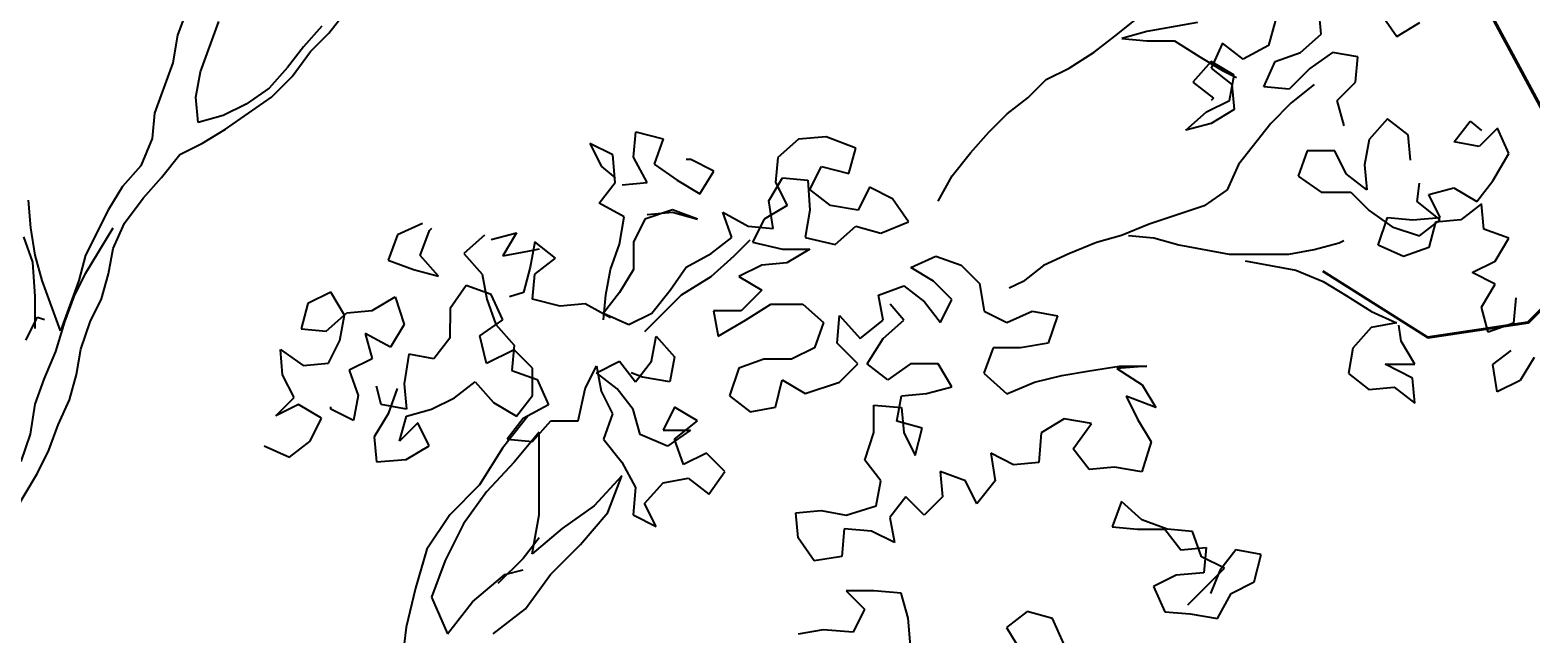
# Model space of a CAD drawing. Header units: millimetres. Extents: x 684983 to 685377, y 990360 to 990509.
# Drawn here: x 685056.784 to 685057.729, y 990435.059 to 990435.439 of the extents above; entities that cross this region are included whole.
import ezdxf

# ---------------------------------------------------------------- set-up
doc = ezdxf.new("R2010")
doc.units = ezdxf.units.MM
doc.layers.add('GRID LEVELS', color=7, linetype='Continuous', lineweight=13)
doc.layers.add('TEAK', color=7, linetype='Continuous')
doc.styles.get("Standard").update_dxf_attribs({"font": 'RomanS'})

# ---------------------------------------------------------------- blocks, each defined once
blk = doc.blocks.new('A$C25655A80')
at = {"color": 62}
for p, q in [((0.24563, 1.59361), (0.2591, 1.61091)), ((0.18604, 1.60328), (0.18218, 1.59271)), ((0.57535, 1.59235), (0.58497, 1.60003)), ((0.66187, 1.59323), (0.66092, 1.60381)), ((0.68687, 1.60186), (0.69359, 1.59224)), ((0.19178, 1.57732), (0.19949, 1.59846)), ((0.24275, 1.5965), (0.23505, 1.58786)), ((0.23793, 1.58593), (0.24563, 1.59361)), ((0.58881, 1.59426), (0.57824, 1.59139)), ((0.60997, 1.59809), (0.58881, 1.59426)), ((0.64265, 1.59902), (0.63976, 1.58845)), ((0.65321, 1.58555), (0.66187, 1.59323)), ((0.69359, 1.59224), (0.70321, 1.598)), ((0.18218, 1.59271), (0.18025, 1.58118)), ((0.23505, 1.58786), (0.22831, 1.57921)), ((0.5667, 1.58563), (0.57535, 1.59235)), ((0.57824, 1.59139), (0.58881, 1.59042)), ((0.58881, 1.59042), (0.60035, 1.59041)), ((0.60035, 1.59041), (0.61092, 1.58367)), ((0.62053, 1.58943), (0.61572, 1.57886)), ((0.62918, 1.58269), (0.62053, 1.58943)), ((0.63976, 1.58845), (0.62918, 1.58269)), ((0.18025, 1.58118), (0.17254, 1.56004)), ((0.23023, 1.57536), (0.23793, 1.58593)), ((0.55612, 1.57891), (0.5667, 1.58563)), ((0.61572, 1.58174), (0.60802, 1.57309)), ((0.61092, 1.58367), (0.62052, 1.57789)), ((0.62533, 1.57596), (0.61572, 1.58174)), ((0.63782, 1.57114), (0.64264, 1.58171)), ((0.64264, 1.58171), (0.65321, 1.58555)), ((0.66667, 1.58554), (0.65705, 1.57882)), ((0.67724, 1.58361), (0.66667, 1.58554)), ((0.67627, 1.57303), (0.67724, 1.58361)), ((0.18985, 1.56675), (0.19178, 1.57732)), ((0.22831, 1.57921), (0.22061, 1.57057)), ((0.22157, 1.56672), (0.23023, 1.57536)), ((0.5388, 1.56643), (0.5465, 1.57411)), ((0.5465, 1.57411), (0.55612, 1.57891)), ((0.61572, 1.57886), (0.62436, 1.57212)), ((0.62052, 1.57789), (0.62629, 1.575)), ((0.6234, 1.56539), (0.62533, 1.57596)), ((0.65705, 1.57882), (0.64839, 1.57017)), ((0.22061, 1.57057), (0.211, 1.56385)), ((0.60802, 1.57309), (0.61667, 1.56636)), ((0.62436, 1.57212), (0.62531, 1.56154)), ((0.64839, 1.57017), (0.63782, 1.57114)), ((0.65897, 1.57209), (0.64935, 1.56441)), ((0.66858, 1.56535), (0.67627, 1.57303)), ((0.1908, 1.55617), (0.18985, 1.56675)), ((0.211, 1.56385), (0.20138, 1.55905)), ((0.20233, 1.55328), (0.22157, 1.56672)), ((0.53014, 1.55971), (0.5388, 1.56643)), ((0.61378, 1.56059), (0.6234, 1.56539)), ((0.61667, 1.56636), (0.6157, 1.5654)), ((0.62531, 1.56154), (0.6157, 1.55578)), ((0.64935, 1.56441), (0.64069, 1.55576)), ((0.67145, 1.55477), (0.66858, 1.56535)), ((0.17254, 1.56004), (0.17157, 1.54946)), ((0.20138, 1.55905), (0.1908, 1.55617)), ((0.52245, 1.55202), (0.53014, 1.55971)), ((0.60512, 1.55291), (0.61378, 1.56059)), ((0.6157, 1.55578), (0.60512, 1.55291)), ((0.64069, 1.55576), (0.62722, 1.53847)), ((0.68972, 1.55764), (0.68202, 1.54899)), ((0.69836, 1.5509), (0.68972, 1.55764)), ((0.71759, 1.548), (0.72432, 1.55665)), ((0.72432, 1.55665), (0.72913, 1.5528)), ((0.17157, 1.54946), (0.16675, 1.53793)), ((0.19272, 1.54752), (0.20233, 1.55328)), ((0.37343, 1.54159), (0.37441, 1.55216)), ((0.37441, 1.55216), (0.38594, 1.54927)), ((0.38594, 1.54927), (0.38208, 1.53869)), ((0.44266, 1.54921), (0.434, 1.54153)), ((0.45419, 1.55016), (0.44266, 1.54921)), ((0.46668, 1.54535), (0.45419, 1.55016)), ((0.51475, 1.54338), (0.52245, 1.55202)), ((0.68202, 1.54899), (0.68009, 1.53842)), ((0.69932, 1.54033), (0.69836, 1.5509)), ((0.73586, 1.55375), (0.72816, 1.54607)), ((0.74065, 1.54317), (0.73586, 1.55375)), ((0.1754, 1.53312), (0.1831, 1.54272)), ((0.1831, 1.54272), (0.19272, 1.54752)), ((0.35518, 1.54737), (0.35997, 1.53775)), ((0.36478, 1.54256), (0.35518, 1.54737)), ((0.36573, 1.53102), (0.36478, 1.54256)), ((0.46379, 1.53477), (0.46668, 1.54535)), ((0.50705, 1.53377), (0.51475, 1.54338)), ((0.65606, 1.54421), (0.65221, 1.53364)), ((0.6676, 1.5442), (0.65606, 1.54421)), ((0.67239, 1.53458), (0.6676, 1.5442)), ((0.72816, 1.54607), (0.71759, 1.548)), ((0.73391, 1.53164), (0.74065, 1.54317)), ((0.16675, 1.53793), (0.15905, 1.52929)), ((0.35997, 1.53775), (0.36574, 1.53294)), ((0.37919, 1.53101), (0.37343, 1.54159)), ((0.38208, 1.53869), (0.39169, 1.53196)), ((0.39747, 1.5406), (0.39554, 1.54061)), ((0.40708, 1.53579), (0.39747, 1.5406)), ((0.434, 1.54153), (0.43303, 1.53096)), ((0.44744, 1.52806), (0.45226, 1.53767)), ((0.45226, 1.53767), (0.46379, 1.53477)), ((0.62722, 1.53847), (0.6224, 1.5279)), ((0.68009, 1.53842), (0.68104, 1.52785)), ((0.1677, 1.52447), (0.1754, 1.53312)), ((0.359, 1.52237), (0.36573, 1.53102)), ((0.36862, 1.53006), (0.37919, 1.53101)), ((0.39169, 1.53196), (0.4013, 1.52618)), ((0.4013, 1.52618), (0.40708, 1.53579)), ((0.43014, 1.52327), (0.43591, 1.53288)), ((0.43303, 1.53096), (0.43782, 1.52134)), ((0.43591, 1.53288), (0.44649, 1.53191)), ((0.44649, 1.53191), (0.44743, 1.51941)), ((0.50127, 1.5232), (0.50705, 1.53377)), ((0.65221, 1.53364), (0.66181, 1.5269)), ((0.68104, 1.52785), (0.67239, 1.53458)), ((0.70218, 1.52302), (0.70315, 1.53071)), ((0.72718, 1.523), (0.73391, 1.53164)), ((0.12059, 1.51202), (0.11963, 1.52355)), ((0.15905, 1.52929), (0.15328, 1.51968)), ((0.16, 1.5139), (0.1677, 1.52447)), ((0.45609, 1.52132), (0.44744, 1.52806)), ((0.47244, 1.529), (0.46762, 1.51939)), ((0.48205, 1.52418), (0.47244, 1.529)), ((0.48877, 1.51456), (0.48205, 1.52418)), ((0.6224, 1.5279), (0.61278, 1.52118)), ((0.66181, 1.5269), (0.67431, 1.52689)), ((0.67431, 1.52689), (0.68199, 1.51919)), ((0.70699, 1.5259), (0.71757, 1.52877)), ((0.71179, 1.51628), (0.70699, 1.5259)), ((0.71757, 1.52877), (0.72718, 1.523)), ((0.15328, 1.51968), (0.14365, 1.50046)), ((0.36957, 1.5166), (0.359, 1.52237)), ((0.38976, 1.51946), (0.37822, 1.51563)), ((0.37918, 1.51755), (0.38976, 1.5185)), ((0.40033, 1.51561), (0.38976, 1.51946)), ((0.38976, 1.5185), (0.40033, 1.51561)), ((0.4109, 1.51848), (0.42147, 1.5127)), ((0.41474, 1.5079), (0.4109, 1.51848)), ((0.43782, 1.52134), (0.42821, 1.51558)), ((0.43205, 1.51173), (0.43014, 1.52327)), ((0.44743, 1.51941), (0.4455, 1.50788)), ((0.46762, 1.51939), (0.45609, 1.52132)), ((0.61278, 1.52118), (0.5897, 1.51351)), ((0.68199, 1.51919), (0.6916, 1.51246)), ((0.71179, 1.51532), (0.70218, 1.52302)), ((0.7291, 1.52204), (0.72044, 1.51531)), ((0.73005, 1.51146), (0.7291, 1.52204)), ((0.1225, 1.50048), (0.12059, 1.51202)), ((0.14364, 1.49277), (0.15519, 1.51199)), ((0.15518, 1.50333), (0.16, 1.5139)), ((0.28497, 1.51379), (0.27439, 1.50899)), ((0.28785, 1.5109), (0.28881, 1.51186)), ((0.36763, 1.50506), (0.36957, 1.5166)), ((0.37822, 1.51563), (0.3734, 1.50602)), ((0.42147, 1.5127), (0.43205, 1.51173)), ((0.42821, 1.51558), (0.42339, 1.50597)), ((0.458, 1.50498), (0.46665, 1.51266)), ((0.46665, 1.51266), (0.47723, 1.50977)), ((0.47723, 1.50977), (0.48877, 1.51456)), ((0.5897, 1.51351), (0.57816, 1.50871)), ((0.68582, 1.50477), (0.68968, 1.5163)), ((0.68968, 1.5163), (0.70025, 1.51533)), ((0.6916, 1.51246), (0.70313, 1.5086)), ((0.70025, 1.51533), (0.71179, 1.51628)), ((0.70313, 1.5086), (0.71179, 1.51532)), ((0.70987, 1.51436), (0.70697, 1.50379)), ((0.72044, 1.51531), (0.70987, 1.51436)), ((0.74062, 1.5076), (0.73005, 1.51146)), ((0.12153, 1.4976), (0.1177, 1.50818)), ((0.27439, 1.50899), (0.27054, 1.49842)), ((0.284, 1.50033), (0.28785, 1.5109)), ((0.31092, 1.50896), (0.30226, 1.50128)), ((0.3138, 1.50703), (0.32438, 1.50991)), ((0.32438, 1.50991), (0.3186, 1.5003)), ((0.33207, 1.50606), (0.33013, 1.49548)), ((0.34071, 1.49932), (0.33207, 1.50606)), ((0.36378, 1.49449), (0.36763, 1.50506)), ((0.3734, 1.50602), (0.37339, 1.49448)), ((0.40608, 1.50118), (0.41474, 1.5079)), ((0.41569, 1.50021), (0.42243, 1.50693)), ((0.42339, 1.50597), (0.43588, 1.50308)), ((0.4455, 1.50788), (0.458, 1.50498)), ((0.56759, 1.50584), (0.55605, 1.50104)), ((0.57816, 1.50871), (0.56759, 1.50584)), ((0.58105, 1.50871), (0.59162, 1.50774)), ((0.59162, 1.50774), (0.60219, 1.50485)), ((0.60219, 1.50485), (0.62334, 1.50098)), ((0.65891, 1.50287), (0.66948, 1.50575)), ((0.66948, 1.50575), (0.67141, 1.50671)), ((0.69639, 1.49995), (0.68582, 1.50477)), ((0.73484, 1.498), (0.74062, 1.5076)), ((0.12537, 1.4899), (0.1225, 1.50048)), ((0.14365, 1.50046), (0.14075, 1.48989)), ((0.15325, 1.49276), (0.15518, 1.50333)), ((0.27054, 1.49842), (0.28111, 1.49457)), ((0.29168, 1.49167), (0.284, 1.50033)), ((0.30226, 1.50128), (0.30994, 1.49262)), ((0.3186, 1.5003), (0.32918, 1.50221)), ((0.32918, 1.50221), (0.33399, 1.50317)), ((0.33205, 1.4926), (0.34071, 1.49932)), ((0.3955, 1.49542), (0.40608, 1.50118)), ((0.40607, 1.49157), (0.41569, 1.50021)), ((0.43588, 1.50308), (0.44742, 1.50307)), ((0.44742, 1.50307), (0.4378, 1.49731)), ((0.48971, 1.49534), (0.50029, 1.50013)), ((0.50029, 1.50013), (0.51086, 1.49628)), ((0.55605, 1.50104), (0.54547, 1.49625)), ((0.62334, 1.50098), (0.64833, 1.50096)), ((0.64833, 1.50096), (0.65891, 1.50287)), ((0.70697, 1.50379), (0.69639, 1.49995)), ((0.12248, 1.48318), (0.12153, 1.4976)), ((0.13882, 1.48316), (0.14364, 1.49277)), ((0.15036, 1.48219), (0.15325, 1.49276)), ((0.28111, 1.49457), (0.29168, 1.49167)), ((0.30994, 1.49262), (0.31186, 1.48204)), ((0.33013, 1.49548), (0.32724, 1.48491)), ((0.33108, 1.48202), (0.33205, 1.4926)), ((0.36185, 1.48392), (0.36378, 1.49449)), ((0.37339, 1.49448), (0.36762, 1.48488)), ((0.38876, 1.48582), (0.3955, 1.49542)), ((0.42723, 1.49636), (0.41761, 1.49156)), ((0.4378, 1.49731), (0.42723, 1.49636)), ((0.49932, 1.48956), (0.48971, 1.49534)), ((0.51086, 1.49628), (0.51854, 1.48858)), ((0.54547, 1.49625), (0.53681, 1.48953)), ((0.63006, 1.49809), (0.65121, 1.49423)), ((0.65121, 1.49423), (0.66274, 1.48941)), ((0.72523, 1.4932), (0.73484, 1.498)), ((0.73484, 1.48838), (0.72523, 1.4932)), ((0.13304, 1.46875), (0.12537, 1.4899)), ((0.14075, 1.48989), (0.13304, 1.46875)), ((0.30321, 1.48782), (0.29647, 1.47821)), ((0.31378, 1.48396), (0.30321, 1.48782)), ((0.38107, 1.47621), (0.38876, 1.48582)), ((0.39357, 1.48389), (0.40607, 1.49157)), ((0.41761, 1.49156), (0.42722, 1.48578)), ((0.42722, 1.48578), (0.41856, 1.47714)), ((0.47624, 1.48381), (0.48682, 1.48765)), ((0.48682, 1.48765), (0.49546, 1.48091)), ((0.507, 1.48186), (0.49932, 1.48956)), ((0.51854, 1.48858), (0.52046, 1.47704)), ((0.53681, 1.48953), (0.53104, 1.48665)), ((0.66274, 1.48941), (0.67235, 1.48363)), ((0.72906, 1.47878), (0.73484, 1.48838)), ((0.12247, 1.46972), (0.12248, 1.48318)), ((0.13497, 1.47259), (0.13882, 1.48316)), ((0.14554, 1.47258), (0.15036, 1.48219)), ((0.23687, 1.48019), (0.23398, 1.46962)), ((0.24649, 1.48499), (0.23687, 1.48019)), ((0.25225, 1.47537), (0.24649, 1.48499)), ((0.26379, 1.47728), (0.27341, 1.48304)), ((0.27341, 1.48304), (0.27724, 1.4715)), ((0.31186, 1.48204), (0.31569, 1.47146)), ((0.31858, 1.47338), (0.31378, 1.48396)), ((0.32724, 1.48491), (0.32147, 1.48299)), ((0.34262, 1.47913), (0.33108, 1.48202)), ((0.35319, 1.48008), (0.34262, 1.47913)), ((0.36376, 1.4743), (0.35319, 1.48008)), ((0.36762, 1.48488), (0.36088, 1.47623)), ((0.36088, 1.47335), (0.36185, 1.48392)), ((0.37817, 1.46852), (0.39357, 1.48389)), ((0.42048, 1.47329), (0.43106, 1.48001)), ((0.43106, 1.48001), (0.44451, 1.48)), ((0.44451, 1.48), (0.45316, 1.4723)), ((0.47815, 1.47324), (0.47624, 1.48381)), ((0.48681, 1.47323), (0.48104, 1.47996)), ((0.49546, 1.48091), (0.50219, 1.47226)), ((0.50219, 1.47226), (0.507, 1.48186)), ((0.67235, 1.48363), (0.68292, 1.4769)), ((0.74348, 1.48261), (0.74251, 1.47204)), ((0.11862, 1.46492), (0.12344, 1.47452)), ((0.12344, 1.47452), (0.12632, 1.47356)), ((0.24455, 1.46865), (0.25321, 1.47633)), ((0.25032, 1.4648), (0.25225, 1.47537)), ((0.25321, 1.47633), (0.26379, 1.47728)), ((0.29647, 1.47821), (0.29646, 1.46571)), ((0.30896, 1.46666), (0.31858, 1.47338)), ((0.36088, 1.47623), (0.37145, 1.47141)), ((0.37145, 1.47141), (0.38107, 1.47621)), ((0.40702, 1.47715), (0.40893, 1.46657)), ((0.41856, 1.47714), (0.40702, 1.47715)), ((0.40893, 1.46657), (0.42048, 1.47329)), ((0.45892, 1.46364), (0.45989, 1.47518)), ((0.45989, 1.47518), (0.46853, 1.46556)), ((0.46853, 1.46556), (0.47815, 1.47324)), ((0.47815, 1.46555), (0.48681, 1.47323)), ((0.52046, 1.47704), (0.53006, 1.47223)), ((0.53006, 1.47223), (0.54064, 1.47703)), ((0.54064, 1.47703), (0.55121, 1.47509)), ((0.55121, 1.47509), (0.54736, 1.46356)), ((0.68292, 1.4769), (0.69348, 1.47208)), ((0.73193, 1.4682), (0.72906, 1.47878)), ((0.13111, 1.4601), (0.13497, 1.47259)), ((0.14169, 1.46105), (0.14554, 1.47258)), ((0.23398, 1.46962), (0.24455, 1.46865)), ((0.26089, 1.46767), (0.26377, 1.45709)), ((0.27146, 1.46189), (0.26089, 1.46767)), ((0.27724, 1.4715), (0.27146, 1.46189)), ((0.31569, 1.47146), (0.32338, 1.46281)), ((0.45316, 1.4723), (0.4493, 1.46173)), ((0.68291, 1.47017), (0.67521, 1.46152)), ((0.69348, 1.47208), (0.68291, 1.47017)), ((0.6954, 1.46439), (0.69445, 1.47112)), ((0.74251, 1.47204), (0.73193, 1.4682)), ((0.13976, 1.45048), (0.14169, 1.46105)), ((0.22532, 1.46097), (0.23493, 1.45423)), ((0.22627, 1.4504), (0.22532, 1.46097)), ((0.2455, 1.45519), (0.25032, 1.4648)), ((0.29646, 1.46571), (0.28972, 1.45707)), ((0.31183, 1.45513), (0.30896, 1.46666)), ((0.32337, 1.46088), (0.31183, 1.45513)), ((0.32338, 1.46281), (0.3224, 1.45223)), ((0.33106, 1.45319), (0.32337, 1.46088)), ((0.38105, 1.45602), (0.38298, 1.4666)), ((0.38298, 1.4666), (0.39066, 1.45794)), ((0.4493, 1.46173), (0.43969, 1.45693)), ((0.46756, 1.45498), (0.45892, 1.46364)), ((0.47141, 1.45498), (0.47815, 1.46555)), ((0.52429, 1.46166), (0.52043, 1.45109)), ((0.53582, 1.46165), (0.52429, 1.46166)), ((0.54736, 1.46356), (0.53582, 1.46165)), ((0.67521, 1.46152), (0.67328, 1.45095)), ((0.70116, 1.45477), (0.6954, 1.46439)), ((0.1263, 1.44857), (0.13111, 1.4601)), ((0.23493, 1.45423), (0.2455, 1.45519)), ((0.26377, 1.45709), (0.25415, 1.45229)), ((0.27915, 1.459), (0.27722, 1.44651)), ((0.28972, 1.45707), (0.27915, 1.459)), ((0.35797, 1.45124), (0.36759, 1.45604)), ((0.36759, 1.45604), (0.37431, 1.44738)), ((0.37431, 1.44738), (0.38105, 1.45602)), ((0.39066, 1.45794), (0.38873, 1.44737)), ((0.42815, 1.45694), (0.41757, 1.45311)), ((0.43969, 1.45693), (0.42815, 1.45694)), ((0.45987, 1.4473), (0.46756, 1.45498)), ((0.48005, 1.44824), (0.47141, 1.45498)), ((0.48967, 1.45496), (0.48005, 1.44824)), ((0.50121, 1.45495), (0.48967, 1.45496)), ((0.50697, 1.44533), (0.50121, 1.45495)), ((0.68866, 1.45478), (0.70116, 1.45477)), ((0.70019, 1.449), (0.68866, 1.45478)), ((0.73384, 1.45474), (0.74154, 1.4605)), ((0.73576, 1.4432), (0.73384, 1.45474)), ((0.75115, 1.45761), (0.74537, 1.448)), ((0.12244, 1.438), (0.1263, 1.44857)), ((0.13686, 1.43991), (0.13976, 1.45048)), ((0.23107, 1.44078), (0.22627, 1.4504)), ((0.25415, 1.45229), (0.25799, 1.44172)), ((0.3224, 1.45223), (0.33297, 1.44838)), ((0.33105, 1.44165), (0.33106, 1.45319)), ((0.33297, 1.44838), (0.33777, 1.4378)), ((0.35316, 1.44451), (0.35797, 1.45412)), ((0.35797, 1.45412), (0.35989, 1.44355)), ((0.36662, 1.4445), (0.35797, 1.45124)), ((0.3772, 1.4493), (0.37239, 1.45123)), ((0.38873, 1.44737), (0.3772, 1.4493)), ((0.41757, 1.45311), (0.41372, 1.44157)), ((0.43294, 1.43675), (0.43583, 1.44828)), ((0.43583, 1.44828), (0.44544, 1.44251)), ((0.52043, 1.45109), (0.53004, 1.44243)), ((0.54158, 1.44723), (0.55311, 1.4501)), ((0.55311, 1.4501), (0.56465, 1.45201)), ((0.56465, 1.45201), (0.57715, 1.45392)), ((0.58869, 1.45391), (0.57619, 1.45296)), ((0.57619, 1.45296), (0.58676, 1.44622)), ((0.57715, 1.45392), (0.58869, 1.45391)), ((0.67328, 1.45095), (0.68192, 1.44421)), ((0.70114, 1.43843), (0.70019, 1.449)), ((0.74537, 1.448), (0.73576, 1.4432)), ((0.25799, 1.44172), (0.25606, 1.43114)), ((0.2676, 1.43786), (0.26568, 1.44556)), ((0.27433, 1.44459), (0.27048, 1.43402)), ((0.27722, 1.44651), (0.27817, 1.43593)), ((0.29836, 1.44072), (0.30702, 1.44744)), ((0.30702, 1.44744), (0.3147, 1.43878)), ((0.35026, 1.43106), (0.35316, 1.44451)), ((0.35989, 1.44355), (0.36468, 1.43393)), ((0.37334, 1.43584), (0.36662, 1.4445)), ((0.44544, 1.44251), (0.45987, 1.4473)), ((0.48582, 1.44151), (0.49639, 1.44246)), ((0.49639, 1.44246), (0.50697, 1.44533)), ((0.53004, 1.44243), (0.54158, 1.44723)), ((0.58676, 1.44622), (0.59252, 1.4366)), ((0.68192, 1.44421), (0.6925, 1.44516)), ((0.6925, 1.44516), (0.70114, 1.43843)), ((0.12051, 1.4255), (0.12244, 1.438)), ((0.13205, 1.42934), (0.13686, 1.43991)), ((0.22337, 1.4331), (0.23107, 1.44078)), ((0.23299, 1.43789), (0.22337, 1.4331)), ((0.2426, 1.43212), (0.23299, 1.43789)), ((0.24645, 1.43596), (0.24645, 1.43692)), ((0.25606, 1.43114), (0.24645, 1.43596)), ((0.27817, 1.43593), (0.2676, 1.43786)), ((0.27817, 1.43305), (0.28874, 1.43592)), ((0.28874, 1.43592), (0.29836, 1.44072)), ((0.3147, 1.43878), (0.32431, 1.433)), ((0.32431, 1.433), (0.33105, 1.44165)), ((0.33777, 1.4378), (0.32719, 1.43204)), ((0.37621, 1.42527), (0.37334, 1.43584)), ((0.39064, 1.43679), (0.38583, 1.42718)), ((0.40025, 1.43101), (0.39064, 1.43679)), ((0.41372, 1.44157), (0.42236, 1.43484)), ((0.42236, 1.43484), (0.43294, 1.43675)), ((0.47427, 1.42614), (0.47428, 1.43767)), ((0.47428, 1.43767), (0.48581, 1.4367)), ((0.48388, 1.43094), (0.48582, 1.44151)), ((0.48581, 1.4367), (0.48676, 1.42613)), ((0.58002, 1.44142), (0.58482, 1.4318)), ((0.59252, 1.4366), (0.58002, 1.44142)), ((0.12819, 1.41876), (0.13205, 1.42934)), ((0.23778, 1.42251), (0.2426, 1.43212)), ((0.27048, 1.43402), (0.2647, 1.42441)), ((0.27527, 1.42248), (0.27817, 1.43305)), ((0.28297, 1.43016), (0.27527, 1.42248)), ((0.28777, 1.42054), (0.28297, 1.43016)), ((0.32719, 1.43204), (0.32046, 1.42339)), ((0.33103, 1.42242), (0.33873, 1.43107)), ((0.33873, 1.43107), (0.35026, 1.43106)), ((0.36468, 1.43393), (0.36083, 1.42336)), ((0.39063, 1.42333), (0.40025, 1.43101)), ((0.49446, 1.42804), (0.48388, 1.43094)), ((0.55406, 1.43183), (0.54444, 1.42607)), ((0.56559, 1.4299), (0.55406, 1.43183)), ((0.55789, 1.41933), (0.56559, 1.4299)), ((0.58482, 1.4318), (0.59058, 1.42219)), ((0.11665, 1.41397), (0.12051, 1.4255)), ((0.2647, 1.42441), (0.26565, 1.41383)), ((0.32046, 1.42339), (0.33103, 1.42242)), ((0.33392, 1.42627), (0.32333, 1.41378)), ((0.33388, 1.39166), (0.33392, 1.42627)), ((0.36083, 1.42336), (0.36851, 1.41374)), ((0.38774, 1.42045), (0.37621, 1.42527)), ((0.38583, 1.42718), (0.39736, 1.42717)), ((0.39736, 1.42717), (0.38774, 1.42045)), ((0.39447, 1.41275), (0.39063, 1.42333)), ((0.47041, 1.41461), (0.47427, 1.42614)), ((0.48676, 1.42613), (0.49156, 1.41651)), ((0.49156, 1.41651), (0.49446, 1.42804)), ((0.54444, 1.42607), (0.54347, 1.41358)), ((0.12338, 1.40916), (0.12819, 1.41876)), ((0.21855, 1.4206), (0.22912, 1.41579)), ((0.22912, 1.41579), (0.23778, 1.42251)), ((0.27815, 1.41478), (0.28777, 1.42054)), ((0.40408, 1.41755), (0.39447, 1.41275)), ((0.41177, 1.40985), (0.40408, 1.41755)), ((0.52328, 1.41744), (0.5252, 1.4059)), ((0.53289, 1.41263), (0.52328, 1.41744)), ((0.56461, 1.41067), (0.55789, 1.41933)), ((0.59058, 1.42219), (0.58672, 1.40969)), ((0.26565, 1.41383), (0.27815, 1.41478)), ((0.32333, 1.41378), (0.31178, 1.40129)), ((0.36851, 1.41374), (0.37427, 1.40316)), ((0.47713, 1.40595), (0.47041, 1.41461)), ((0.54347, 1.41358), (0.53289, 1.41263)), ((0.57519, 1.41163), (0.56461, 1.41067)), ((0.58672, 1.40969), (0.57519, 1.41163)), ((0.10605, 1.38033), (0.12338, 1.40916)), ((0.36851, 1.40797), (0.35696, 1.39548)), ((0.36272, 1.39259), (0.36851, 1.40797)), ((0.37811, 1.39643), (0.38581, 1.40507)), ((0.38581, 1.40507), (0.39638, 1.40698)), ((0.39638, 1.40698), (0.40503, 1.40025)), ((0.40503, 1.40025), (0.41177, 1.40985)), ((0.4752, 1.39538), (0.47713, 1.40595)), ((0.50213, 1.40977), (0.50308, 1.3992)), ((0.5127, 1.40592), (0.50213, 1.40977)), ((0.5175, 1.3963), (0.5127, 1.40592)), ((0.5252, 1.4059), (0.5175, 1.3963)), ((0.31178, 1.40129), (0.30216, 1.38784)), ((0.37427, 1.40316), (0.3733, 1.39162)), ((0.4877, 1.39921), (0.48096, 1.39056)), ((0.49538, 1.39151), (0.4877, 1.39921)), ((0.50308, 1.3992), (0.49538, 1.39151)), ((0.33099, 1.37532), (0.33388, 1.39166)), ((0.35696, 1.39548), (0.34349, 1.38588)), ((0.35118, 1.37915), (0.36272, 1.39259)), ((0.3733, 1.39162), (0.38291, 1.38681)), ((0.38291, 1.38681), (0.37811, 1.39643)), ((0.44155, 1.39252), (0.45213, 1.39347)), ((0.4425, 1.38195), (0.44155, 1.39252)), ((0.45213, 1.39347), (0.4627, 1.39154)), ((0.4627, 1.39154), (0.4752, 1.39538)), ((0.57806, 1.3972), (0.57421, 1.38663)), ((0.5867, 1.38951), (0.57806, 1.3972)), ((0.30216, 1.38784), (0.29445, 1.37247)), ((0.34349, 1.38588), (0.33099, 1.37532)), ((0.46173, 1.38577), (0.46076, 1.37424)), ((0.47327, 1.3848), (0.46173, 1.38577)), ((0.48096, 1.39056), (0.48288, 1.37999)), ((0.57421, 1.38663), (0.58478, 1.38566)), ((0.58478, 1.38566), (0.59631, 1.38565)), ((0.59728, 1.38565), (0.5867, 1.38951)), ((0.59631, 1.38565), (0.60304, 1.37699)), ((0.60785, 1.38468), (0.59728, 1.38565)), ((0.33388, 1.38205), (0.32714, 1.3734)), ((0.33867, 1.36666), (0.35118, 1.37915)), ((0.44922, 1.37233), (0.4425, 1.38195)), ((0.48288, 1.37999), (0.47327, 1.3848)), ((0.61168, 1.3741), (0.60785, 1.38468)), ((0.29445, 1.37247), (0.28867, 1.35709)), ((0.32714, 1.3734), (0.31655, 1.36284)), ((0.46076, 1.37424), (0.44922, 1.37233)), ((0.60304, 1.37699), (0.61361, 1.37795)), ((0.62129, 1.36929), (0.61168, 1.3741)), ((0.61361, 1.37795), (0.61264, 1.36737)), ((0.62611, 1.37697), (0.61937, 1.36833)), ((0.63668, 1.37504), (0.62611, 1.37697)), ((0.63378, 1.36351), (0.63668, 1.37504)), ((0.30597, 1.35516), (0.31944, 1.36668)), ((0.31944, 1.36668), (0.32713, 1.36859)), ((0.32808, 1.35225), (0.33867, 1.36666)), ((0.6011, 1.36642), (0.59149, 1.36162)), ((0.61264, 1.36737), (0.6011, 1.36642)), ((0.6059, 1.35392), (0.62129, 1.36929)), ((0.61937, 1.36833), (0.61552, 1.35872)), ((0.59149, 1.36162), (0.59628, 1.35104)), ((0.62417, 1.35871), (0.63378, 1.36351)), ((0.28867, 1.35709), (0.29539, 1.34171)), ((0.29539, 1.34171), (0.30597, 1.35516)), ((0.46267, 1.35982), (0.47035, 1.35212)), ((0.47421, 1.35981), (0.46267, 1.35982)), ((0.48574, 1.35884), (0.47421, 1.35981)), ((0.48861, 1.34826), (0.48574, 1.35884)), ((0.61839, 1.34814), (0.62417, 1.35871)), ((0.31461, 1.34169), (0.32808, 1.35225)), ((0.47035, 1.35212), (0.46554, 1.34251)), ((0.48956, 1.33672), (0.48861, 1.34826)), ((0.5386, 1.3511), (0.52995, 1.34438)), ((0.54918, 1.3482), (0.5386, 1.3511)), ((0.55397, 1.33763), (0.54918, 1.3482)), ((0.59628, 1.35104), (0.60686, 1.35007)), ((0.60686, 1.35007), (0.61839, 1.34814)), ((0.45304, 1.34349), (0.44247, 1.34157)), ((0.46554, 1.34251), (0.45304, 1.34349)), ((0.52995, 1.34438), (0.53571, 1.33476))]:
    blk.add_line(p, q, dxfattribs=at)
for p, q in [((0.32912, 1.433), (0.31853, 1.41955)), ((0.31853, 1.41955), (0.3089, 1.40418)), ((0.3089, 1.40418), (0.29639, 1.39169)), ((0.29639, 1.39169), (0.28677, 1.37728)), ((0.28677, 1.37728), (0.28195, 1.36095)), ((0.28195, 1.36095), (0.27809, 1.34461)), ((0.27809, 1.34461), (0.27615, 1.32827))]:
    blk.add_line(p, q)
blk = doc.blocks.new('TR')
blk.add_blockref('A$C25655A80', (0.01921, 0.01485, 1.34531))

msp = doc.modelspace()

# ---------------------------------------------------------------- block references
at = {"layer": 'TEAK', "xscale": 1.5, "yscale": 1.5, "zscale": 1.5}
msp.add_blockref('TR', (685056.575, 990433.024, 98.002), dxfattribs=at)

# ---------------------------------------------------------------- texts
at = {"layer": 'GRID LEVELS', "width": 0.5}
for s, p in [('98.044', (685057.62998, 990435.15777, 98.04399)), ('98.052', (685055.62998, 990435.15777, 98.05249))]:
    msp.add_text(s, height=0.8, rotation=45, dxfattribs=at).set_placement(p)

doc.saveas('drawing.dxf')
